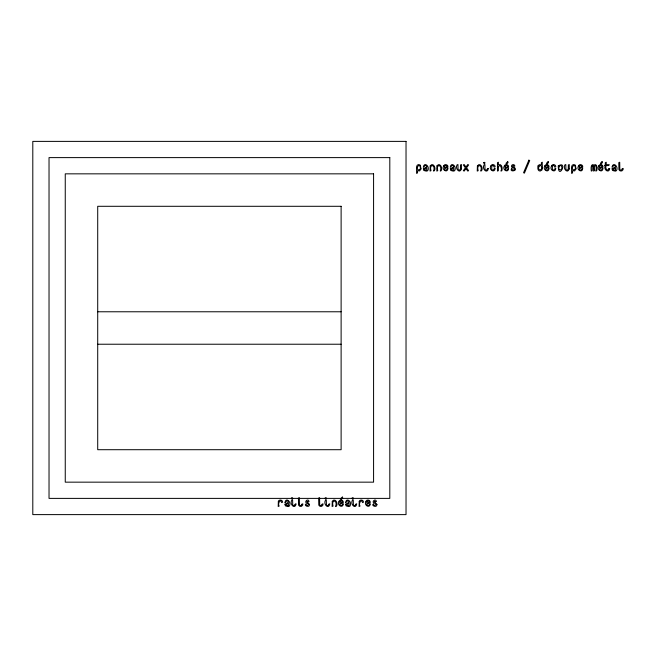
<?xml version="1.0" encoding="UTF-8"?>
<svg xmlns="http://www.w3.org/2000/svg" width="656" height="656" viewBox="0 0 656 656"><rect width="100%" height="100%" fill="white"/><g stroke="black" fill="none" stroke-linecap="round" stroke-linejoin="round"><path stroke-width="0.98" d="M309.55 504.456C309.837 508.359 302.957 505.44 306.122 503.841C305.811 507.359 310.813 504.12 307.336 503.275C303.285 502.693 308.008 497.527 309.091 501.397L308.238 501.774C304.876 499.979 308.664 503.406 309.55 504.439M417.519 166.706L418.749 165.468A1.279 1.279 0 0 1 419.963 166.247C422.226 170.503 415.863 171.429 417.519 166.747M376.946 504.456C377.233 508.359 370.361 505.44 373.526 503.841C373.207 507.359 378.217 504.12 374.732 503.275C370.689 502.693 375.412 497.527 376.495 501.397L375.642 501.774C372.28 499.979 376.06 503.406 376.946 504.439M498.396 166.706C500.241 162.975 502.57 169.264 500.938 171.085L501.881 170.675C502.685 168.395 501.856 163.106 498.396 164.918L498.396 162.229L497.461 162.639L497.461 171.085L498.396 170.675L498.396 166.747M538.838 166.706L540.068 165.468A1.279 1.279 0 0 1 541.282 166.247C543.545 170.503 537.182 171.429 538.838 166.747M559.06 166.706L560.29 165.468A1.279 1.279 0 0 1 561.503 166.247C563.766 170.503 557.403 171.429 559.06 166.747M572.54 166.706L573.77 165.468A1.279 1.279 0 0 1 574.984 166.247C577.247 170.503 570.884 171.429 572.54 166.747M97.711 311.772L341.12 311.772M97.711 344.228L341.12 344.228M592.245 166.148L592.245 170.675L591.302 171.085C590.982 169.289 590.466 162.991 594.033 164.976C597.419 163 597.165 168.895 596.755 170.675L595.82 171.085C597.616 164.262 592.95 163.319 594.5 170.675L593.565 171.085C593.713 170.339 594.27 163.557 592.245 166.148M284.983 504.234L285.368 505.866L287.459 506.448L287.943 506.268L287.59 505.382L286.401 505.464L285.885 504.784L288.419 503.226L288.419 506.514L289.353 506.096C291.912 502.029 285.729 496.658 284.942 502.668L286.656 500.987L287.631 500.987A1.287 1.287 0 0 1 288.419 502.209L284.983 504.234M345.646 504.234L346.032 505.866L348.123 506.448L348.607 506.268L348.254 505.382L347.057 505.464L346.54 504.784L349.082 503.226L349.082 506.514L350.017 506.096C352.575 502.029 346.384 496.658 345.597 502.668L347.319 500.987L348.295 500.987A1.287 1.287 0 0 1 349.082 502.209L345.646 504.234M423.366 168.813L423.751 170.445L425.842 171.027L426.326 170.847L425.974 169.961L424.776 170.043L424.26 169.355L426.802 167.797L426.802 171.085L427.737 170.675C430.295 166.608 424.104 161.237 423.317 167.239L425.039 165.566L426.015 165.566A1.287 1.287 0 0 1 426.802 166.788L423.366 168.813M450.328 168.813L450.713 170.445L452.804 171.027L453.288 170.847L452.935 169.961L451.738 170.043L451.221 169.355L453.763 167.797L453.763 171.085L454.698 170.675C457.257 166.608 451.066 161.237 450.278 167.239L452 165.566L452.976 165.566A1.287 1.287 0 0 1 453.763 166.788L450.328 168.813M612.089 168.813L612.474 170.445L614.565 171.027L615.049 170.847L614.697 169.961L613.499 170.043L612.983 169.355L615.525 167.797L615.525 171.085L616.46 170.675C619.018 166.608 612.827 161.237 612.04 167.239L613.762 165.566L614.738 165.566A1.287 1.287 0 0 1 615.525 166.788L612.089 168.813M608.784 168.822C607.604 172.307 604.488 167.608 606.242 165.574L608.809 165.574L609.219 164.64L606.242 164.64L606.242 162.229L605.299 162.639L605.299 164.64L604.578 165.574L605.299 165.574C602.962 169.609 609.235 173.963 609.719 168.412L608.784 168.822M291.428 498.134C291.969 501.176 293.945 496.379 291.428 498.134M325.13 498.134C325.671 501.176 327.647 496.379 325.13 498.134M352.092 498.134C352.633 501.176 354.609 496.379 352.092 498.134M483.734 162.704C484.276 165.747 486.252 160.958 483.734 162.704M278.357 501.299L278.201 506.514L279.136 506.096C277.299 503.898 280.645 497.97 281.678 502.586L282.613 502.176C282.703 499.847 279.194 499.134 278.357 501.299M295.159 504.251L294.388 505.464A1.279 1.279 0 0 1 292.715 504.784L292.617 499.946L291.674 500.356C289.353 504.439 295.118 509.892 296.094 503.841L295.159 504.251M301.899 504.251L301.129 505.464A1.279 1.279 0 0 1 299.456 504.784L299.357 497.658L298.414 498.068L298.578 505.153L299.784 506.35L301.481 506.35L302.678 505.153L302.834 503.841L301.899 504.251M322.121 504.251L321.35 505.464A1.279 1.279 0 0 1 319.677 504.784L319.579 497.658L318.636 498.068L318.8 505.153L320.005 506.35L321.702 506.35L322.9 505.153L323.055 503.841L322.121 504.251M328.861 504.251L328.09 505.464A1.279 1.279 0 0 1 326.417 504.784L326.319 499.946L325.376 500.356C323.047 504.439 328.82 509.892 329.796 503.841L328.861 504.251M332.28 501.299L332.116 506.514L333.059 506.096C330.854 499.003 338.119 499.733 335.601 506.514L336.536 506.096C338.373 503.201 334.937 497.379 332.28 501.299M339.021 501.299C336.38 505.284 343.104 508.966 343.277 503.792L341.563 505.464L340.579 505.464A1.287 1.287 0 0 1 339.792 504.251L343.277 502.701C343.851 500.175 340.005 498.847 339.021 501.299M355.823 504.251L355.052 505.464A1.279 1.279 0 0 1 353.371 504.784L353.272 499.946L352.338 500.356C350.009 504.439 355.782 509.892 356.757 503.841L355.823 504.251M420.996 168.879L419.643 170.929L417.519 170.691L417.519 172.971L416.576 173.381L416.576 166.722L417.232 165.164L418.799 164.525L420.357 165.164L420.996 168.879M359.242 501.299L359.078 506.514L360.013 506.096C358.176 503.898 361.522 497.97 362.563 502.586L363.498 502.176C363.588 499.847 360.078 499.134 359.242 501.299M365.982 501.299C363.342 505.284 370.066 508.966 370.238 503.792L368.516 505.464L367.54 505.464A1.287 1.287 0 0 1 366.753 504.251L370.238 502.701C370.812 500.175 366.958 498.847 365.982 501.299M430.221 165.878L430.057 171.085L431 170.675C428.794 163.582 436.06 164.312 433.542 171.085L434.477 170.675C436.314 167.772 432.878 161.958 430.221 165.878M436.962 165.878L436.798 171.085L437.741 170.675C435.535 163.582 442.8 164.312 440.283 171.085L441.217 170.675C443.054 167.772 439.618 161.958 436.962 165.878M443.702 165.878C441.062 169.863 447.786 173.537 447.958 168.371L446.244 170.043L445.26 170.043A1.287 1.287 0 0 1 444.481 168.822L447.958 167.28C448.532 164.754 444.686 163.426 443.702 165.878M461.439 168.879C459.815 174.324 454.805 168.461 457.019 164.935L457.954 164.525L458.06 169.363A1.279 1.279 0 0 0 459.274 170.134L460.405 169.363L460.504 164.935L461.439 164.525L461.439 168.879M477.404 165.878L477.24 171.085L478.175 170.675C475.969 163.582 483.242 164.312 480.725 171.085L481.66 170.675C483.497 167.772 480.061 161.958 477.404 165.878M487.457 168.822L486.695 170.035A1.279 1.279 0 0 1 485.014 169.363L484.915 164.525L483.98 164.935C481.652 169.018 487.424 174.471 488.4 168.412L487.457 168.822M490.885 165.878C488.236 169.863 494.96 173.537 495.141 168.371L494.198 168.781C490.36 174.644 491.36 160.351 494.198 167.206L495.141 166.788C495.272 164.435 491.721 163.688 490.885 165.878M504.357 165.878C501.717 169.863 508.441 173.537 508.621 168.371L506.899 170.043L505.924 170.043A1.287 1.287 0 0 1 505.136 168.822L508.621 167.28C509.195 164.754 505.341 163.426 504.357 165.878M538.059 165.878C537.633 167.731 537.502 170.962 540.101 171.085C544.152 170.453 541.626 164.804 542.323 162.229L541.38 162.639L541.38 164.918L539.257 164.681L538.059 165.878M544.8 165.878C542.159 169.863 548.883 173.537 549.056 168.371L547.342 170.043L546.366 170.043A1.287 1.287 0 0 1 545.579 168.822L549.056 167.28C549.638 164.754 545.784 163.426 544.8 165.878M551.54 165.878C548.9 169.863 555.624 173.537 555.796 168.371L554.861 168.781C551.024 174.644 552.016 160.351 554.861 167.206L555.796 166.788C555.927 164.435 552.385 163.688 551.54 165.878M558.281 165.878C558.272 180.908 568.342 160.113 558.281 165.878M569.277 168.879C567.653 174.324 562.643 168.461 564.857 164.935L565.8 164.525L565.898 169.363A1.279 1.279 0 0 0 567.112 170.134L568.252 169.363L568.342 164.935L569.277 164.525L569.277 168.879M576.017 168.879L574.664 170.929L572.54 170.691L572.54 172.971L571.597 173.381L571.597 166.722L572.253 165.164L573.82 164.525L575.378 165.164L576.017 168.879M578.502 165.878C575.861 169.863 582.585 173.537 582.758 168.371L581.044 170.043L580.068 170.043A1.287 1.287 0 0 1 579.281 168.822L582.758 167.28C583.34 164.754 579.486 163.426 578.502 165.878M598.723 165.878C596.083 169.863 602.807 173.537 602.979 168.371L601.265 170.043L600.289 170.043A1.287 1.287 0 0 1 599.502 168.822L602.979 167.28C603.553 164.754 599.707 163.426 598.723 165.878M622.265 168.822L621.494 170.035A1.279 1.279 0 0 1 619.813 169.363L619.715 162.229L618.78 162.639L618.944 169.732L620.15 170.929L621.847 170.929L623.036 169.732L623.2 168.412L622.265 168.822M339.89 501.668L339.8 503.226L342.334 502.094L342.227 501.643A1.279 1.279 0 0 0 341.03 500.897L339.89 501.668M366.852 501.668L366.753 503.226L369.295 502.094L369.189 501.643A1.279 1.279 0 0 0 367.983 500.897L366.852 501.668M444.571 166.247L444.481 167.797L447.015 166.673L446.908 166.214A1.279 1.279 0 0 0 445.711 165.468L444.571 166.247M505.227 166.247L505.136 167.797L507.678 166.673L507.572 166.214A1.279 1.279 0 0 0 506.366 165.468L505.227 166.247M545.669 166.247L545.579 167.797L548.113 166.673L548.006 166.214A1.279 1.279 0 0 0 546.809 165.468L545.669 166.247M579.371 166.247L579.281 167.797L581.815 166.673L581.708 166.214A1.279 1.279 0 0 0 580.511 165.468L579.371 166.247M599.592 166.247L599.502 167.797L602.036 166.673L601.929 166.214A1.279 1.279 0 0 0 600.732 165.468L599.592 166.247M514.394 168.977C514.288 170.839 511.401 170.142 511.91 168.412C508.146 172.479 519.396 171.093 514.066 167.206C511.327 167.739 512.943 163.91 514.025 166.353L514.87 165.976C514.591 163.934 511.377 164.238 511.459 166.288C511.385 168.272 514.181 167.288 514.394 168.977M528.859 160.179L523.554 172.741L524.406 173.135L529.704 160.581L528.859 160.179M465.965 168.6L464.161 171.085L463.316 170.675L465.399 167.813L463.308 164.935L464.145 164.525L465.965 167.026L467.794 164.525L468.622 164.935L466.539 167.813L468.63 170.675L467.777 171.085L465.965 168.6M507.711 161.647L506.038 163.27L506.407 164.23L508.088 162.598L507.711 161.647M548.154 161.647L546.473 163.27L546.85 164.23L548.523 162.598L548.154 161.647M602.069 161.647L600.396 163.27L600.773 164.23L602.446 162.598L602.069 161.647M342.366 497.068L340.694 498.699L341.071 499.651L342.744 498.027L342.366 497.068M406.031 141.384L32.8 141.384L32.8 514.616L406.031 514.616L406.031 141.384M389.803 157.612L49.028 157.612L49.028 498.388L389.803 498.388L389.803 157.612M373.576 173.84L65.256 173.84L65.256 482.16L373.576 482.16L373.576 173.84M341.12 206.296L97.711 206.296L97.711 449.704L341.12 449.704L341.12 206.296"/></g></svg>
